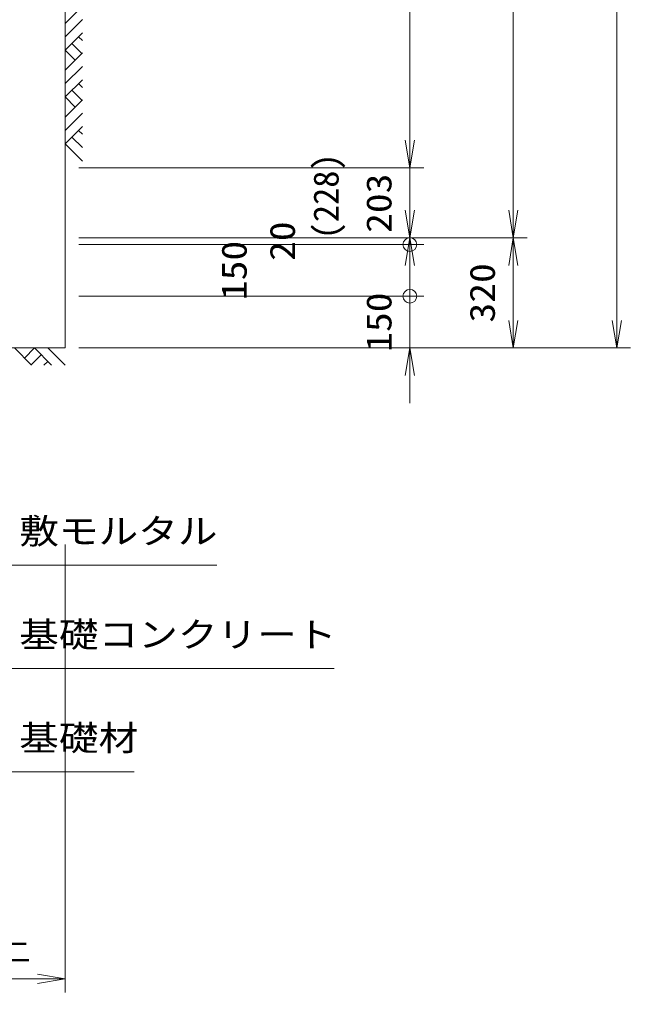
# Model space of a CAD drawing. Units: millimetres at full size. Extents: x 0 to 33600, y 55520 to 79280.
# Drawn here: x 24871 to 26643, y 60384 to 63207 of the extents above; entities that cross this region are included whole.
import ezdxf
from ezdxf.enums import TextEntityAlignment as Align

# ---------------------------------------------------------------- set-up
doc = ezdxf.new("R2010")
doc.units = ezdxf.units.MM
doc.header["$LTSCALE"] = 80.0044
for name, color, linetype, lineweight in [('0_2', 4, 'Continuous', 13), ('寸法', 6, 'Continuous', 13), ('ﾊｯﾁﾝｸﾞ', 4, 'Continuous', 9)]:
    doc.layers.add(name, color=color, linetype=linetype, lineweight=lineweight)
doc.styles.add('ＭＳ ゴシック', font='')
doc.styles.get('ＭＳ ゴシック').set_extended_font_data('MS Gothic')

# ---------------------------------------------------------------- blocks, each defined once
blk = doc.blocks.new('open_arrow')
at = {"color": 0, "linetype": 'Continuous', "lineweight": -2}
blk.add_lwpolyline([(7.5, 1.25), (0, 0), (7.5, -1.25)], dxfattribs=at)
blk = doc.blocks.new('dimension_origin')
at = {"color": 0, "linetype": 'Continuous', "lineweight": -2}
blk.add_circle((0, 0), 1.25, dxfattribs=at)

msp = doc.modelspace()

# ---------------------------------------------------------------- linework, layer by layer
at = {"layer": '0_2'}
msp.add_lwpolyline([(24550, 62254), (25003, 62254), (25003, 64254)], dxfattribs=at)
at = {"layer": '寸法'}
for p, q in [((26603, 66030), (26603, 62254)), ((26303, 65030), (26303, 62574)), ((26003, 64827), (26003, 62777)), ((26003, 62937), (26003, 62414)), ((25043, 62777), (26043, 62777)), ((25043, 62777), (26043, 62777)), ((26003, 62474), (26003, 62734)), ((25043, 62574), (26343, 62574)), ((25043, 62574), (26043, 62574)), ((25043, 62574), (26343, 62574)), ((25043, 62574), (26043, 62574)), ((26303, 62574), (26303, 62254)), ((25043, 62554), (26043, 62554)), ((25043, 62554), (26043, 62554)), ((26003, 62554), (26003, 62404)), ((26003, 62484), (26003, 62094)), ((25043, 62404), (26043, 62404)), ((25043, 62404), (26043, 62404)), ((25043, 62254), (26643, 62254)), ((25043, 62254), (26343, 62254)), ((25043, 62254), (26043, 62254)), ((25003, 61684), (25003, 60384)), ((24403, 60424), (25003, 60424))]:
    msp.add_line(p, q, dxfattribs=at)
for points in [[(24300, 62554), (24334.84, 62481.99), (24750, 61624), (25443.33, 61624)], [(24225, 62404), (24259.98, 62332.05), (24750, 61324), (25783.33, 61324)], [(24150, 62254), (24185.07, 62182.1), (24750, 61024), (25203.33, 61024)]]:
    msp.add_lwpolyline(points, dxfattribs=at)
at = {"layer": 'ﾊｯﾁﾝｸﾞ'}
for p, q in [((25003, 63195.9), (25053, 63245.9)), ((25003, 63157.01), (25053, 63207.01)), ((25003, 63118.12), (25053, 63168.12)), ((25053, 63145.9), (25041.89, 63157.01)), ((25051.5, 63108.51), (25022.44, 63137.56)), ((25032.05, 63089.07), (25003, 63118.12)), ((25003, 63060.02), (25053, 63110.02)), ((25003, 63021.13), (25053, 63071.13)), ((25003, 62982.24), (25053, 63032.24)), ((25053, 63010.02), (25041.89, 63021.13)), ((25051.5, 62972.63), (25022.44, 63001.68)), ((25032.05, 62953.18), (25003, 62982.24)), ((25003, 62924.13), (25053, 62974.13)), ((25003, 62885.24), (25053, 62935.24)), ((25003, 62846.35), (25053, 62896.35)), ((25053, 62874.13), (25041.89, 62885.24)), ((25053, 62796.35), (25003, 62846.35)), ((25053, 62835.24), (25022.44, 62865.8)), ((24855.78, 62254), (24905.78, 62204)), ((24884.83, 62224.95), (24913.88, 62254)), ((24913.88, 62254), (24963.88, 62204)), ((24952.77, 62254), (25002.77, 62204)), ((24904.28, 62205.5), (24933.33, 62234.55)), ((24941.66, 62204), (24952.77, 62215.11))]:
    msp.add_line(p, q, dxfattribs=at)

# ---------------------------------------------------------------- block references
at = {"layer": '寸法'}
for name, p, xscale, yscale, rotation in [('open_arrow', (26003, 62777), 10.7, 10.7, 90), ('open_arrow', (26003, 62777), 10.7, 10.7, 90), ('open_arrow', (26003, 62574), 10.7, 10.7, 90), ('open_arrow', (26303, 62574), 10.7, 10.7, 90), ('dimension_origin', (26003, 62554), 16, 16, 270), ('dimension_origin', (26003, 62554), 16, 16, 270), ('open_arrow', (26003, 62574), 10.7, 10.7, 270), ('open_arrow', (26303, 62574), 10.7, 10.7, 270), ('dimension_origin', (26003, 62404), 16, 16, 90), ('dimension_origin', (26003, 62404), 16, 16, 90), ('open_arrow', (26303, 62254), 10.7, 10.7, 90), ('open_arrow', (26603, 62254), 10.7, 10.7, 90), ('open_arrow', (26003, 62254), 10.7, 10.7, 270), ('open_arrow', (25003, 60424), 10.7, 10.7, 180)]:
    msp.add_blockref(name, p, dxfattribs=dict(at, xscale=xscale, yscale=yscale, rotation=rotation))

# ---------------------------------------------------------------- texts
at = {"layer": '寸法', "color": 3, "style": 'ＭＳ ゴシック'}
msp.add_text('(228)', height=73.31, rotation=90, dxfattribs=at).set_placement((25723, 62694), align=Align.TOP_CENTER)
at = {"layer": '寸法', "style": 'ＭＳ ゴシック', "width": 1.15}
for s, p in [('203', (25913, 62674)), ('20', (25633, 62564)), ('150', (25493, 62479)), ('320', (26213, 62414)), ('150', (25913, 62329))]:
    msp.add_text(s, height=73.31, rotation=90, dxfattribs=at).set_placement(p, align=Align.MIDDLE_CENTER)
for s, p in [('敷モルタル', (24870, 61664)), ('基礎コンクリート', (24870, 61364)), ('基礎材', (24870, 61064))]:
    msp.add_text(s, height=73.31, dxfattribs=at).set_placement(p, align=Align.BOTTOM_LEFT)
msp.add_text('600以上', height=73.31, dxfattribs=at).set_placement((24703, 60514), align=Align.MIDDLE_CENTER)

doc.saveas('drawing.dxf')
